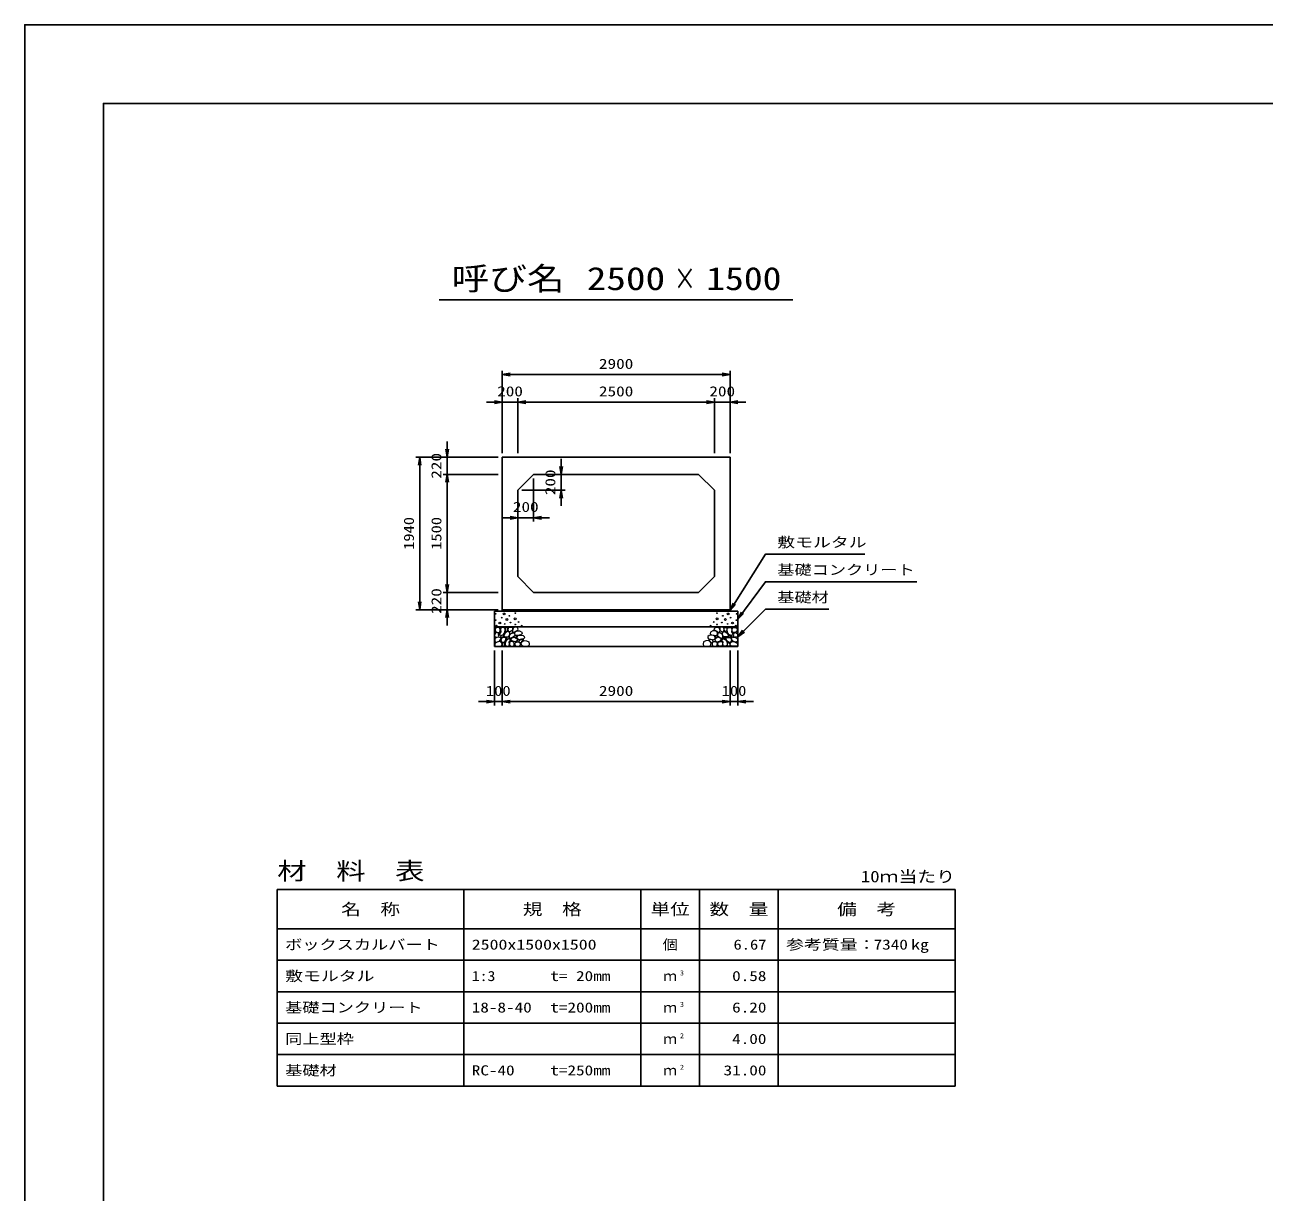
# Model space of a CAD drawing. Units: millimetres at full size. Extents: x 0 to 42050, y 0 to 29700.
# Drawn here: x 0 to 15772, y 14850 to 29700 of the extents above; entities that cross this region are included whole.
import ezdxf
from ezdxf.enums import TextEntityAlignment as Align

# ---------------------------------------------------------------- set-up
doc = ezdxf.new("R2010")
doc.units = ezdxf.units.MM
for name, color, linetype, lineweight in [('D-DCR-HCHn', 4, 'Continuous', 9), ('D-MTR-FRAM', 7, 'Continuous', 25), ('D-MTR-LINE', 7, 'Continuous', 25), ('D-STR-DIM', 7, 'Continuous', 25), ('D-STR-STRn', 1, 'Continuous', 25), ('D-STR-TXT', 7, 'Continuous', 25), ('D-TTL', 2, 'Continuous', 25), ('D-TTL-TXT', 7, 'Continuous', 25)]:
    doc.layers.add(name, color=color, linetype=linetype, lineweight=lineweight)
doc.layers.add('D-MTR', color=7, linetype='Continuous')
doc.layers.add('D-MTR-TXT', color=7, linetype='Continuous')
doc.styles.add('ＭＳ ゴシック', font='')
doc.styles.get('ＭＳ ゴシック').set_extended_font_data('MS Gothic')

# ---------------------------------------------------------------- blocks, each defined once
blk = doc.blocks.new('open_arrow')
at = {"color": 0, "linetype": 'Continuous', "lineweight": -2}
blk.add_lwpolyline([(7.5, 1.25), (0, 0), (7.5, -1.25)], dxfattribs=at)

msp = doc.modelspace()

# ---------------------------------------------------------------- linework, layer by layer
at = {"layer": 'D-DCR-HCHn'}
for points in [[(5984.101, 21957.26), (5975.433, 21931.256), (5986.99, 21913.92), (6015.883, 21911.03), (6035.61, 21919.499), (6027.441, 21939.924), (6033.219, 21951.481), (6021.662, 21963.038), (6004.326, 21968.817)], [(6038.998, 22029.493), (6012.994, 22035.271), (5989.879, 22023.714), (5986.99, 21997.71), (5992.769, 21977.485), (6021.662, 21968.817), (6041.887, 21968.817), (6050.555, 21983.263), (6050.555, 22015.046)], [(6062.112, 22032.382), (6053.444, 22006.378), (6056.334, 21977.485), (6036.109, 21945.702), (6062.112, 21931.256), (6091.006, 21945.702), (6108.342, 21968.817), (6114.12, 22006.378), (6108.342, 22026.603), (6091.006, 22035.271)], [(6067.891, 21931.256), (6053.444, 21919.698), (6059.223, 21911.03), (6079.448, 21911.03), (6088.116, 21913.92), (6093.895, 21925.477), (6085.227, 21934.145)], [(6111.231, 21963.038), (6096.784, 21928.366), (6108.342, 21913.92), (6143.013, 21913.92), (6157.46, 21919.698), (6171.907, 21939.924), (6171.907, 21957.26), (6157.46, 21980.374), (6140.124, 21983.263)], [(6117.01, 22026.603), (6117.01, 21991.931), (6131.456, 21983.263), (6145.903, 21991.931), (6148.792, 22012.157), (6145.903, 22029.493), (6125.678, 22035.271)], [(6165.601, 21978.845), (6153.999, 21986.941), (6152.006, 22014.16), (6161.557, 22035.616), (6185.582, 22038.128), (6205.263, 22032.156), (6206.848, 22020.53), (6204.014, 21996.921), (6188.752, 21987.586)], [(6181.681, 21954.73), (6193.297, 21960.817), (6204.296, 21966.161), (6210.86, 21979.065), (6205.554, 21987.961), (6195.968, 21990.014), (6180.137, 21981.115), (6168.42, 21972.605), (6169.515, 21964.944), (6173.895, 21957.527)], [(6183.109, 21893.224), (6170.35, 21897.579), (6169.086, 21925.688), (6179.964, 21950.928), (6210.015, 21965.156), (6232.452, 21959.405), (6233.795, 21928.924), (6223.477, 21916.886), (6195.401, 21901.311)], [(6231.239, 21971.998), (6241.02, 21983.092), (6258.359, 21989.342), (6272.287, 21998.717), (6276.55, 22013.49), (6270.013, 22027.695), (6256.369, 22036.218), (6240.845, 22037.886), (6225.522, 22035.424), (6215.719, 22026.98), (6208.918, 22009.457), (6207.379, 21992.722), (6211.1, 21982.871), (6213.729, 21973.23), (6222.948, 21969.842)], [(6262.239, 21913.692), (6262.239, 21924.551), (6255.72, 21929.466), (6244.97, 21930.609), (6236.278, 21927.18), (6233.19, 21916.664), (6240.738, 21908.891), (6250.802, 21904.319), (6260.409, 21908.319)], [(6252.727, 21932.135), (6242.952, 21935.066), (6238.675, 21940.928), (6235.905, 21956.938), (6239.816, 21978.619), (6265.776, 21988.926), (6295.648, 21988.926), (6323.03, 21973.998), (6327.653, 21958.004), (6323.385, 21946.63), (6310.583, 21941.299), (6289.247, 21937.745), (6262.931, 21932.013)], [(6288.634, 21875.297), (6280.545, 21879.592), (6269.424, 21887.928), (6264.874, 21896.518), (6264.874, 21915.212), (6278.523, 21930.37), (6308.349, 21934.159), (6340.449, 21930.117), (6356.12, 21918.585), (6360.164, 21900.462), (6347.761, 21889.388), (6337.436, 21885.361), (6320.312, 21883.128), (6304.987, 21880.305)], [(8761.366, 21875.297), (8769.455, 21879.592), (8780.576, 21887.928), (8785.126, 21896.518), (8785.126, 21915.212), (8771.477, 21930.37), (8741.651, 21934.159), (8709.551, 21930.117), (8693.88, 21918.585), (8689.836, 21900.462), (8702.239, 21889.388), (8712.564, 21885.361), (8729.688, 21883.128), (8745.013, 21880.305)], [(8797.273, 21932.135), (8807.048, 21935.066), (8811.325, 21940.928), (8814.095, 21956.938), (8810.184, 21978.619), (8784.224, 21988.926), (8754.352, 21988.926), (8726.97, 21973.998), (8722.347, 21958.004), (8726.615, 21946.63), (8739.417, 21941.299), (8760.753, 21937.745), (8787.069, 21932.013)], [(8818.761, 21971.998), (8808.98, 21983.092), (8791.641, 21989.342), (8777.713, 21998.717), (8773.45, 22013.49), (8779.987, 22027.695), (8793.631, 22036.218), (8809.155, 22037.886), (8824.478, 22035.424), (8834.281, 22026.98), (8841.082, 22009.457), (8842.621, 21992.722), (8838.9, 21982.871), (8836.271, 21973.23), (8827.052, 21969.842)], [(8787.761, 21913.692), (8787.761, 21924.551), (8794.28, 21929.466), (8805.03, 21930.609), (8813.722, 21927.18), (8816.81, 21916.664), (8809.262, 21908.891), (8799.198, 21904.319), (8789.591, 21908.319)], [(8866.891, 21893.224), (8879.65, 21897.579), (8880.914, 21925.688), (8870.036, 21950.928), (8839.985, 21965.156), (8817.548, 21959.405), (8816.205, 21928.924), (8826.523, 21916.886), (8854.599, 21901.311)], [(8868.319, 21954.73), (8856.703, 21960.817), (8845.704, 21966.161), (8839.14, 21979.065), (8844.446, 21987.961), (8854.032, 21990.014), (8869.863, 21981.115), (8881.58, 21972.605), (8880.485, 21964.944), (8876.105, 21957.527)], [(8884.399, 21978.845), (8896.001, 21986.941), (8897.994, 22014.16), (8888.443, 22035.616), (8864.418, 22038.128), (8844.737, 22032.156), (8843.152, 22020.53), (8845.986, 21996.921), (8861.248, 21987.586)], [(8938.769, 21963.038), (8953.216, 21928.366), (8941.658, 21913.92), (8906.987, 21913.92), (8892.54, 21919.698), (8878.093, 21939.924), (8878.093, 21957.26), (8892.54, 21980.374), (8909.876, 21983.263)], [(8932.99, 22026.603), (8932.99, 21991.931), (8918.544, 21983.263), (8904.097, 21991.931), (8901.208, 22012.157), (8904.097, 22029.493), (8924.322, 22035.271)], [(8987.888, 22032.382), (8996.556, 22006.378), (8993.666, 21977.485), (9013.891, 21945.702), (8987.888, 21931.256), (8958.994, 21945.702), (8941.658, 21968.817), (8935.88, 22006.378), (8941.658, 22026.603), (8958.994, 22035.271)], [(8982.109, 21931.256), (8996.556, 21919.698), (8990.777, 21911.03), (8970.552, 21911.03), (8961.884, 21913.92), (8956.105, 21925.477), (8964.773, 21934.145)], [(9011.002, 22029.493), (9037.006, 22035.271), (9060.121, 22023.714), (9063.01, 21997.71), (9057.231, 21977.485), (9028.338, 21968.817), (9008.113, 21968.817), (8999.445, 21983.263), (8999.445, 22015.046)], [(9065.899, 21957.26), (9074.567, 21931.256), (9063.01, 21913.92), (9034.117, 21911.03), (9014.39, 21919.499), (9022.559, 21939.924), (9016.781, 21951.481), (9028.338, 21963.038), (9045.674, 21968.817)], [(6038.944, 21861.261), (6060.346, 21893.365), (6057.671, 21901.39), (6028.243, 21909.416), (6001.49, 21906.741), (5982.763, 21890.689), (5980.087, 21871.962), (5982.763, 21853.235), (6004.165, 21847.884)], [(6049.645, 21794.378), (6068.372, 21802.404), (6073.723, 21829.157), (6063.021, 21847.884), (6044.294, 21853.235), (6020.217, 21850.56), (5993.464, 21839.859), (5980.087, 21823.807), (5980.087, 21805.08), (5988.113, 21794.378), (6020.217, 21797.054)], [(6113.852, 21861.261), (6127.229, 21893.365), (6116.527, 21906.741), (6084.424, 21906.741), (6071.047, 21901.39), (6057.671, 21882.663), (6057.671, 21866.612), (6071.047, 21845.209), (6087.099, 21842.534)], [(6108.502, 21802.404), (6108.502, 21834.508), (6095.125, 21842.534), (6081.749, 21834.508), (6079.073, 21815.781), (6081.749, 21799.729), (6100.476, 21794.378)], [(6159.332, 21797.054), (6167.358, 21821.131), (6164.683, 21847.884), (6183.41, 21877.313), (6159.332, 21890.689), (6132.579, 21877.313), (6116.527, 21855.91), (6111.177, 21821.131), (6116.527, 21802.404), (6132.579, 21794.378)], [(6153.982, 21890.689), (6167.358, 21901.39), (6162.007, 21909.416), (6143.28, 21909.416), (6135.254, 21906.741), (6129.904, 21896.04), (6137.93, 21888.014)], [(6180.735, 21799.729), (6204.812, 21794.378), (6226.215, 21805.08), (6228.89, 21829.157), (6223.539, 21847.884), (6196.786, 21855.91), (6178.059, 21855.91), (6170.033, 21842.534), (6170.033, 21813.106)], [(6243.981, 21850.925), (6208.607, 21857.521), (6193.56, 21869.658), (6188.808, 21888.655), (6203.492, 21903.022), (6232.102, 21911.082), (6253.749, 21898.154), (6267.74, 21880.74), (6263.78, 21863.062)], [(6239.869, 21836.931), (6258.084, 21852.234), (6284.219, 21851.97), (6302.17, 21836.931), (6304.81, 21809.227), (6292.666, 21793.924), (6258.876, 21791.549), (6242.509, 21801.311), (6235.645, 21823.738)], [(6309.876, 21837.808), (6297.748, 21843.743), (6291.39, 21850.697), (6292.71, 21867.843), (6302.307, 21876.236), (6322.7, 21881.151), (6339.015, 21881.271), (6344.293, 21869.761), (6332.814, 21859.51), (6322.239, 21850.35), (6318.573, 21841.331)], [(6353.293, 21792.112), (6336.233, 21796.916), (6324.939, 21804.601), (6319.893, 21819.011), (6317.01, 21832.7), (6328.544, 21853.594), (6351.131, 21867.524), (6385.492, 21862), (6412.645, 21851.913), (6419.133, 21821.652), (6413.366, 21799.317), (6386.934, 21792.593)], [(8696.707, 21792.112), (8713.767, 21796.916), (8725.061, 21804.601), (8730.107, 21819.011), (8732.99, 21832.7), (8721.456, 21853.594), (8698.869, 21867.524), (8664.508, 21862), (8637.355, 21851.913), (8630.867, 21821.652), (8636.634, 21799.317), (8663.066, 21792.593)], [(8740.124, 21837.808), (8752.252, 21843.743), (8758.61, 21850.697), (8757.29, 21867.843), (8747.693, 21876.236), (8727.3, 21881.151), (8710.985, 21881.271), (8705.707, 21869.761), (8717.186, 21859.51), (8727.761, 21850.35), (8731.427, 21841.331)], [(8810.131, 21836.931), (8791.916, 21852.234), (8765.781, 21851.97), (8747.83, 21836.931), (8745.19, 21809.227), (8757.334, 21793.924), (8791.124, 21791.549), (8807.491, 21801.311), (8814.355, 21823.738)], [(8806.019, 21850.925), (8841.393, 21857.521), (8856.44, 21869.658), (8861.192, 21888.655), (8846.508, 21903.022), (8817.898, 21911.082), (8796.251, 21898.154), (8782.26, 21880.74), (8786.22, 21863.062)], [(8869.265, 21799.729), (8845.188, 21794.378), (8823.785, 21805.08), (8821.11, 21829.157), (8826.461, 21847.884), (8853.214, 21855.91), (8871.941, 21855.91), (8879.967, 21842.534), (8879.967, 21813.106)], [(8890.668, 21797.054), (8882.642, 21821.131), (8885.317, 21847.884), (8866.59, 21877.313), (8890.668, 21890.689), (8917.421, 21877.313), (8933.473, 21855.91), (8938.823, 21821.131), (8933.473, 21802.404), (8917.421, 21794.378)], [(8896.018, 21890.689), (8882.642, 21901.39), (8887.993, 21909.416), (8906.72, 21909.416), (8914.746, 21906.741), (8920.096, 21896.04), (8912.07, 21888.014)], [(8936.148, 21861.261), (8922.771, 21893.365), (8933.473, 21906.741), (8965.576, 21906.741), (8978.953, 21901.39), (8992.329, 21882.663), (8992.329, 21866.612), (8978.953, 21845.209), (8962.901, 21842.534)], [(8941.498, 21802.404), (8941.498, 21834.508), (8954.875, 21842.534), (8968.251, 21834.508), (8970.927, 21815.781), (8968.251, 21799.729), (8949.524, 21794.378)], [(9000.355, 21794.378), (8981.628, 21802.404), (8976.277, 21829.157), (8986.979, 21847.884), (9005.706, 21853.235), (9029.783, 21850.56), (9056.536, 21839.859), (9069.913, 21823.807), (9069.913, 21805.08), (9061.887, 21794.378), (9029.783, 21797.054)], [(9011.056, 21861.261), (8989.654, 21893.365), (8992.329, 21901.39), (9021.757, 21909.416), (9048.51, 21906.741), (9067.237, 21890.689), (9069.913, 21871.962), (9067.237, 21853.235), (9045.835, 21847.884)]]:
    msp.add_lwpolyline(points, close=True, dxfattribs=at)
for centre, radius in [((5991.091, 22206.145), 4.5), ((5992.803, 22125.879), 4.5), ((6044.855, 22090.444), 11.25), ((6068.437, 22158.641), 4.5), ((6100.004, 22206.145), 11.25), ((6106.552, 22078.646), 4.5), ((6134.996, 22134.955), 11.25), ((6166.563, 22182.459), 4.5), ((6180.06, 22095.807), 4.5), ((6240.741, 22143.204), 11.25), ((6242.197, 22215.221), 4.5), ((6283.942, 22103.293), 4.5), ((8766.058, 22103.293), 4.5), ((8809.259, 22143.204), 11.25), ((8807.803, 22215.221), 4.5), ((8869.94, 22095.807), 4.5), ((8883.437, 22182.459), 4.5), ((8915.004, 22134.955), 11.25), ((8949.996, 22206.145), 11.25), ((8943.448, 22078.646), 4.5), ((8981.563, 22158.641), 4.5), ((9005.145, 22090.444), 11.25), ((9057.197, 22125.879), 4.5), ((9058.909, 22206.145), 4.5), ((6001.905, 22057.286), 4.5), ((6241.763, 22071.675), 4.5), ((6323.193, 22057.037), 4.5), ((8726.808, 22057.037), 4.5), ((8808.237, 22071.675), 4.5), ((9048.095, 22057.286), 4.5)]:
    msp.add_circle(centre, radius, dxfattribs=at)
at = {"layer": 'D-MTR-FRAM'}
for p, q in [((3212.5, 18700), (11837.5, 18700)), ((3212.5, 18700), (3212.5, 16200)), ((11837.5, 18700), (11837.5, 16200)), ((3212.5, 16200), (11837.5, 16200))]:
    msp.add_line(p, q, dxfattribs=at)
at = {"layer": 'D-MTR-LINE'}
for p, q in [((5587.5, 18700), (5587.5, 16200)), ((7837.5, 18700), (7837.5, 16200)), ((8587.5, 18700), (8587.5, 16200)), ((9587.5, 18700), (9587.5, 16200)), ((3212.5, 18200), (11837.5, 18200)), ((3212.5, 17800), (11837.5, 17800)), ((3212.5, 17400), (11837.5, 17400)), ((3212.5, 17000), (11837.5, 17000)), ((3212.5, 16600), (11837.5, 16600))]:
    msp.add_line(p, q, dxfattribs=at)
at = {"layer": 'D-STR-DIM'}
for p, q in [((6075, 24250), (6075, 25300)), ((6075, 25250), (8975, 25250)), ((8975, 24250), (8975, 25300)), ((6075, 24250), (6075, 24950)), ((6275, 24250), (6275, 24950)), ((6275, 24250), (6275, 24950)), ((8775, 24250), (8775, 24950)), ((8775, 24250), (8775, 24950)), ((8975, 24250), (8975, 24950)), ((5875, 24900), (6475, 24900)), ((6275, 24900), (8775, 24900)), ((8575, 24900), (9175, 24900)), ((5375, 23780), (5375, 24400)), ((6025, 24200), (4975, 24200)), ((5025, 22260), (5025, 24200)), ((6025, 24200), (5325, 24200)), ((6825, 23580), (6825, 24180)), ((6025, 23980), (5325, 23980)), ((6025, 23980), (5325, 23980)), ((5375, 22480), (5375, 23980)), ((6525, 23980), (6875, 23980)), ((6475, 23930), (6475, 23380)), ((6275, 23730), (6275, 23380)), ((6325, 23780), (6875, 23780)), ((6675, 23430), (6075, 23430)), ((5375, 22060), (5375, 22680)), ((6025, 22480), (5325, 22480)), ((6025, 22480), (5325, 22480)), ((6025, 22260), (4975, 22260)), ((6025, 22260), (5325, 22260)), ((5975, 21740), (5975, 21040)), ((6075, 21740), (6075, 21040)), ((6075, 21740), (6075, 21040)), ((8975, 21740), (8975, 21040)), ((8975, 21740), (8975, 21040)), ((9075, 21740), (9075, 21040)), ((5775, 21090), (6275, 21090)), ((6075, 21090), (8975, 21090)), ((8775, 21090), (9275, 21090))]:
    msp.add_line(p, q, dxfattribs=at)
at = {"layer": 'D-STR-STRn'}
for p, q in [((6075, 24200), (8975, 24200)), ((6075, 24200), (6075, 22260)), ((8975, 24200), (8975, 22260)), ((6475, 23980), (6275, 23780)), ((6475, 23980), (8575, 23980)), ((8775, 23780), (8575, 23980)), ((6275, 23780), (6275, 22680)), ((8775, 23780), (8775, 22680)), ((6275, 22680), (6475, 22480)), ((8575, 22480), (8775, 22680)), ((6475, 22480), (8575, 22480)), ((5975, 21790), (5975, 22240)), ((5975, 22240), (9075, 22240)), ((6075, 22260), (6075, 22240)), ((6075, 22260), (8975, 22260)), ((8975, 22260), (8975, 22240)), ((9075, 22240), (9075, 21790)), ((5975, 22040), (9075, 22040)), ((5975, 21790), (9075, 21790))]:
    msp.add_line(p, q, dxfattribs=at)
at = {"layer": 'D-STR-TXT'}
for points in [[(8975, 22250), (9425, 22965), (9525, 22965), (10691.624, 22965)], [(9075, 22140), (9425, 22615), (9525, 22615), (11350.761, 22615)], [(9075, 21915), (9425, 22265), (9525, 22265), (10232.36, 22265)]]:
    msp.add_lwpolyline(points, dxfattribs=at)
at = {"layer": 'D-TTL'}
for points in [[(0, 0), (42050, 0), (42050, 29700), (0, 29700)], [(1000, 1000), (41050, 1000), (41050, 28700), (1000, 28700)]]:
    msp.add_lwpolyline(points, close=True, dxfattribs=at)
at = {"layer": 'D-TTL-TXT'}
msp.add_line((5275, 26200), (9775, 26200), dxfattribs=at)

# ---------------------------------------------------------------- block references
at = {"layer": 'D-STR-DIM', "xscale": 13.3, "yscale": 13.3}
for p in [(6075, 25250), (6275, 24900), (6275, 24900), (8975, 24900), (6475, 23430), (6075, 21090), (6075, 21090), (9075, 21090)]:
    msp.add_blockref('open_arrow', p, dxfattribs=at)
for p, rotation in [((8975, 25250), 180), ((6075, 24900), 180), ((8775, 24900), 180), ((8775, 24900), 180), ((5375, 24200), 90), ((5025, 24200), 270), ((5375, 23980), 270), ((5375, 23980), 270), ((6825, 23980), 90), ((6825, 23780), 270), ((6275, 23430), 180), ((5375, 22480), 90), ((5375, 22480), 90), ((5025, 22260), 90), ((5375, 22260), 270), ((5975, 21090), 180), ((8975, 21090), 180), ((8975, 21090), 180)]:
    msp.add_blockref('open_arrow', p, dxfattribs=dict(at, rotation=rotation))
at = {"layer": 'D-STR-TXT', "xscale": 13.3, "yscale": 13.3}
for p, rotation in [((8975, 22250), 57.8), ((9075, 22140), 53.6), ((9075, 21915), 45)]:
    msp.add_blockref('open_arrow', p, dxfattribs=dict(at, rotation=rotation))

# ---------------------------------------------------------------- texts
at = {"layer": 'D-MTR', "style": 'ＭＳ ゴシック', "width": 1.25}
msp.add_text('材\u3000料\u3000表', height=219.9, dxfattribs=at).set_placement((3212.5, 18760), align=Align.BOTTOM_LEFT)
at = {"layer": 'D-MTR', "style": 'ＭＳ ゴシック', "width": 1.2}
msp.add_text('10ｍ当たり', height=146.6, dxfattribs=at).set_placement((11837.5, 18748.333), align=Align.BOTTOM_RIGHT)
at = {"layer": 'D-MTR-TXT', "style": 'ＭＳ ゴシック'}
for s, height, width, p in [('名\u3000称', 146.6, 1.25, (4400, 18450)), ('規\u3000格', 146.6, 1.25, (6712.5, 18450)), ('単位', 146.6, 1.25, (8212.5, 18450)), ('数\u3000量', 146.6, 1.25, (9087.5, 18450)), ('備\u3000考', 146.6, 1.25, (10712.5, 18450)), ('個', 128.3, 1.1, (8212.5, 18000))]:
    msp.add_text(s, height=height, dxfattribs=dict(at, width=width)).set_placement(p, align=Align.MIDDLE_CENTER)
for s, width, p in [('ボックスカルバート', 1.25, (3312.5, 18000)), ('2500x1500x1500', 1.3, (5687.5, 18000)), ('参考質量：    kg', 1.3, (9687.5, 18000)), ('敷モルタル', 1.3, (3312.5, 17600)), ('1:3', 1.15, (5687.5, 17600)), ('t= 20mm', 1.25, (6687.5, 17600)), ('基礎コンクリート', 1.25, (3312.5, 17200)), ('18-8-40', 1.25, (5687.5, 17200)), ('t=200mm', 1.25, (6687.5, 17200)), ('同上型枠', 1.25, (3312.5, 16800)), ('基礎材', 1.25, (3312.5, 16400)), ('RC-40', 1.25, (5687.5, 16400)), ('t=250mm', 1.25, (6687.5, 16400))]:
    msp.add_text(s, height=128.3, dxfattribs=dict(at, width=width)).set_placement(p, align=Align.MIDDLE_LEFT)
for s, width, p in [('6.67', 1.2, (9437.5, 18000)), ('7340', 1.25, (11237.5, 18000)), ('0.58', 1.25, (9437.5, 17600)), ('6.20', 1.25, (9437.5, 17200)), ('4.00', 1.25, (9437.5, 16800)), ('31.00', 1.25, (9437.5, 16400))]:
    msp.add_text(s, height=128.3, dxfattribs=dict(at, width=width)).set_placement(p, align=Align.MIDDLE_RIGHT)
at = {"layer": 'D-MTR-TXT', "style": 'ＭＳ ゴシック', "width": 1.15}
for s, p in [('3', (8337.5, 17588.333)), ('3', (8337.5, 17188.333)), ('2', (8337.5, 16788.333)), ('2', (8337.5, 16388.333))]:
    msp.add_text(s, height=64.15, dxfattribs=at).set_placement(p, align=Align.BOTTOM_LEFT)
at = {"layer": 'D-MTR-TXT', "style": 'ＭＳ ゴシック'}
for p in [(8212.5, 17600), (8212.5, 17200), (8212.5, 16800), (8212.5, 16400)]:
    msp.add_text('ｍ', height=128.3, dxfattribs=at).set_placement(p, align=Align.MIDDLE_CENTER)
at = {"layer": 'D-STR-DIM', "style": 'ＭＳ ゴシック'}
for s, width, p in [('2900', 1.25, (7525, 25387.5)), ('200', 1.25, (6175, 25037.5)), ('2500', 1.25, (7525, 25037.5)), ('200', 1.25, (8875, 25037.5)), ('200', 1.25, (6375, 23567.5)), ('100', 1.2, (6025, 21227.5)), ('2900', 1.25, (7525, 21227.5)), ('100', 1.2, (9025, 21227.5))]:
    msp.add_text(s, height=128.3, dxfattribs=dict(at, width=width)).set_placement(p, align=Align.MIDDLE_CENTER)
for s, width, p in [('220', 1.25, (5237.5, 24090)), ('200', 1.25, (6687.5, 23880)), ('1940', 1.2, (4887.5, 23230)), ('1500', 1.2, (5237.5, 23230)), ('220', 1.25, (5237.5, 22370))]:
    msp.add_text(s, height=128.3, rotation=90, dxfattribs=dict(at, width=width)).set_placement(p, align=Align.MIDDLE_CENTER)
at = {"layer": 'D-STR-TXT', "style": 'ＭＳ ゴシック'}
for s, width, p in [('敷モルタル', 1.3, (9575, 23015)), ('基礎コンクリート', 1.25, (9575, 22665)), ('基礎材', 1.25, (9575, 22315))]:
    msp.add_text(s, height=128.3, dxfattribs=dict(at, width=width)).set_placement(p, align=Align.BOTTOM_LEFT)
at = {"layer": 'D-TTL-TXT', "style": 'ＭＳ ゴシック'}
for s, width, p in [('呼び名', 1.2, (6150, 26237.5)), ('2500', 1.25, (7650, 26237.5)), ('×', 0.7, (8400, 26237.5)), ('1500', 1.2, (9150, 26237.5))]:
    msp.add_text(s, height=293.3, dxfattribs=dict(at, width=width)).set_placement(p, align=Align.BOTTOM_CENTER)

doc.saveas('drawing.dxf')
